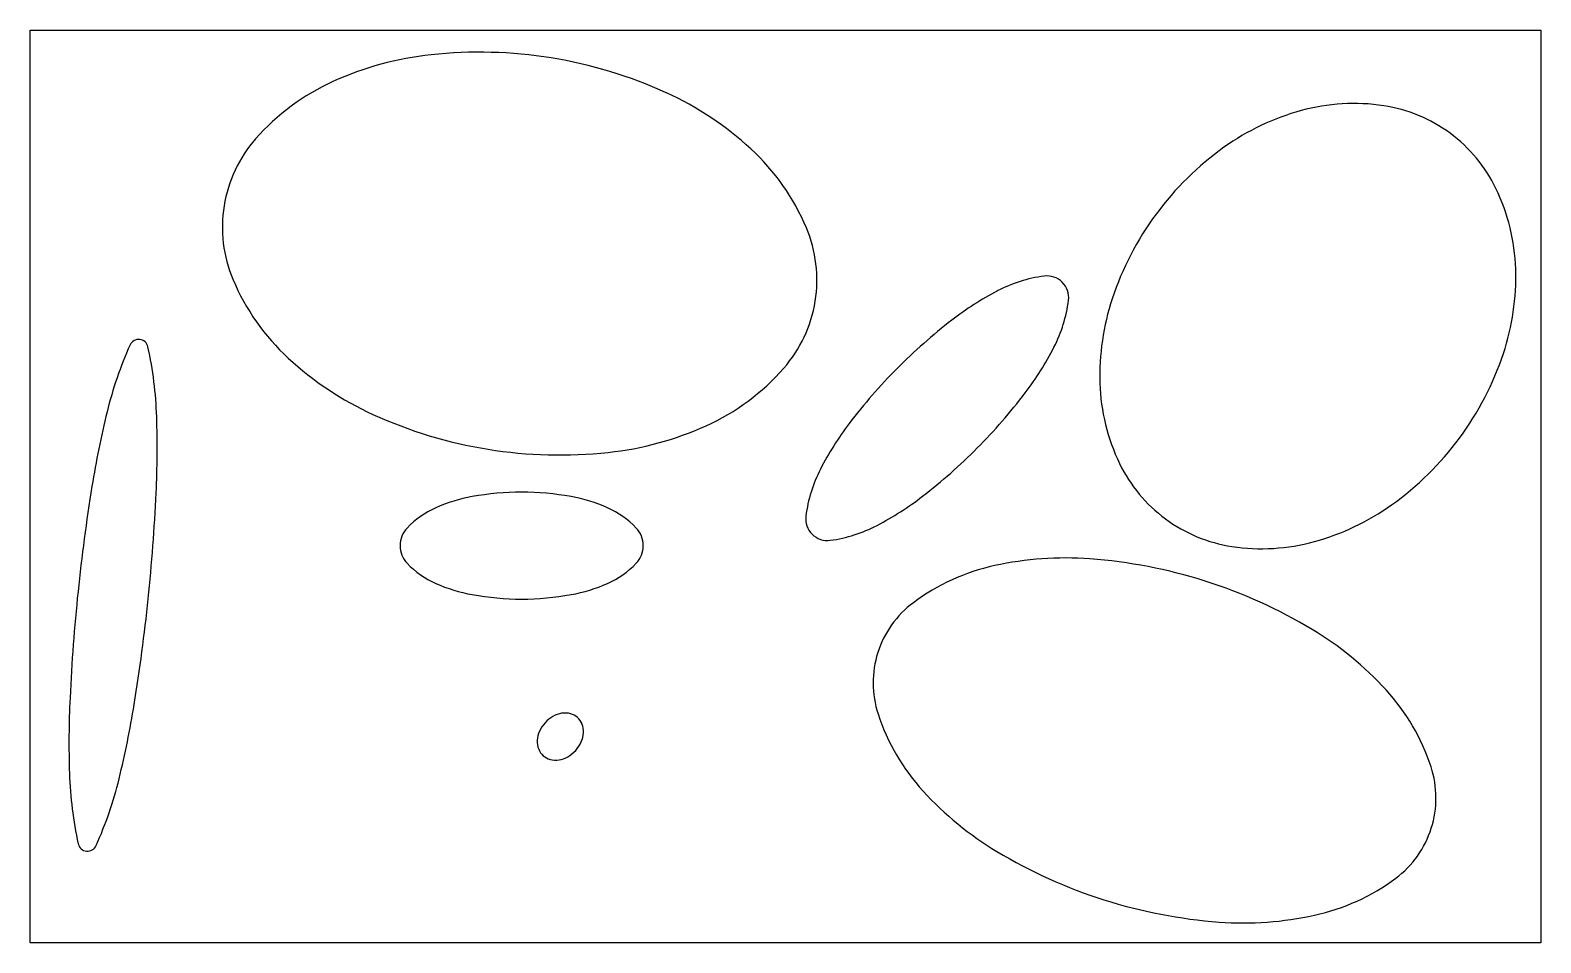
# Model space of a CAD drawing. Extents: x 0 to 5419, y 0 to 3274.
import ezdxf

# ---------------------------------------------------------------- set-up
doc = ezdxf.new("R2010")
doc.units = 0
doc.layers.add('AUSSEN', color=7, linetype='CONTINUOUS')
doc.layers.add('INNEN', color=7, linetype='CONTINUOUS')

msp = doc.modelspace()

# ---------------------------------------------------------------- linework, layer by layer
at = {"layer": 'AUSSEN', "color": 0}
for p, q in [((0, 0), (0, 3273.9)), ((0, 3273.9), (5418.5, 3273.9)), ((5418.5, 3273.9), (5418.5, 0)), ((5418.5, 0), (0, 0))]:
    msp.add_line(p, q, dxfattribs=at)
at = {"layer": 'INNEN', "color": 0}
for centre, radius, start, end in [((1561.6, 2038.4), 1154.1, 96.1602, 114.3313), ((1611.2, 1578.6), 1616.5, 80.8254, 96.1602), ((1611.2, 1578.6), 1616.5, 65.4905, 80.8254), ((1422.3, 2346.4), 816, 114.3313, 138.7924), ((1803.1, 1999.4), 1154.1, 47.3195, 65.4905), ((4791.3, 2140.6), 876.4, 105.3792, 125.524), ((4747.9, 2298.3), 712.8, 81.3396, 105.3792), ((4774.4, 2472.1), 537, 53.575, 81.3396), ((1170.3, 2567.1), 481, 138.7924, 170.8254), ((4774.4, 2472.1), 537, 25.8104, 53.575), ((2032.3, 2247.9), 816, 22.8583, 47.3195), ((4915, 1967.3), 1089.3, 125.524, 143.575), ((4616.1, 2395.6), 712.8, 1.7708, 25.8104), ((1170.3, 2567.1), 481, 170.8254, 202.8583), ((4915, 1967.3), 1089.3, 143.575, 161.626), ((2340.9, 2378), 481, 350.8254, 22.8583), ((3705.5, 1885.8), 510.6, 97.7115, 117.5797), ((3647.4, 2314.8), 77.7, 45.2125, 97.7115), ((4452.6, 2390.5), 876.4, 341.626, 1.7708), ((1479, 2697.2), 816, 202.8583, 227.3195), ((3977.4, 1365.4), 1097.7, 117.5797, 127.7122), ((3647.4, 2314.8), 77.7, 352.7136, 45.2125), ((2340.9, 2378), 481, 318.7924, 350.8254), ((3218, 2369.7), 510.6, 332.8453, 352.7136), ((4713, 2034.4), 876.4, 161.626, 181.7708), ((4529.9, 650.7), 2001.1, 127.7122, 135.2125), ((1620.8, 1576.1), 1384.7, 155.7505, 166.2596), ((389.2, 2130.8), 33.9, 84.0677, 155.7505), ((389.2, 2130.8), 33.9, 12.3848, 84.0677), ((-930.2, 1841.1), 1384.7, 1.8757, 12.3848), ((2695.6, 2637.7), 1097.7, 322.7128, 332.8453), ((4250.5, 2457.6), 1089.3, 323.575, 341.626), ((1708.2, 2945.7), 1154.1, 227.3195, 245.4905), ((2088.9, 2598.7), 816, 294.3313, 318.7924), ((4529.9, 650.7), 2001.1, 135.2125, 142.7128), ((4549.4, 2029.4), 712.8, 181.7708, 205.8104), ((1976.9, 3185), 2001.1, 315.2125, 322.7128), ((3602, 1091.6), 3424.3, 166.2596, 170.8168), ((-2968.7, 1774.4), 3424.3, 357.3185, 1.8757), ((1900, 3366.5), 1616.5, 245.4905, 260.8254), ((1949.6, 2906.7), 1154.1, 276.1602, 294.3313), ((3811.2, 1198), 1097.7, 142.7128, 152.8453), ((4250.5, 2457.6), 1089.3, 305.524, 323.575), ((1900, 3366.5), 1616.5, 260.8254, 276.1602), ((1976.9, 3185), 2001.1, 307.7122, 315.2125), ((3288.8, 1466), 510.6, 152.8453, 172.7136), ((4391.2, 1952.8), 537, 205.8104, 233.575), ((6862.8, 564.5), 6727.4, 170.8168, 174.06766), ((-6268.2, 1928.9), 6727.4, 354.06766, 357.31853), ((1691, 1023.7), 586.5, 100.329, 113.7494), ((1763, 628.4), 988.2, 90, 100.329), ((1763, 628.4), 988.2, 79.671, 90), ((1835, 1023.7), 586.5, 66.2506, 79.671), ((2529.5, 2470.3), 1097.7, 297.5797, 307.7122), ((1581.8, 1271.7), 315.4, 113.7494, 136.729), ((1944.2, 1271.7), 315.4, 43.271, 66.2506), ((2859.4, 1520.9), 77.7, 172.7136, 225.2125), ((4391.2, 1952.8), 537, 233.575, 261.3396), ((4374.2, 2284.4), 876.4, 285.3792, 305.524), ((1419.2, 1424.8), 92.1, 136.729, 180), ((2106.8, 1424.8), 92.1, 0, 43.271), ((2859.4, 1520.9), 77.7, 225.2125, 277.7115), ((2801.3, 1949.9), 510.6, 277.7115, 297.5797), ((1419.2, 1424.8), 92.1, 180, 223.271), ((2106.8, 1424.8), 92.1, 316.729, 0), ((4417.6, 2126.6), 712.8, 261.3396, 285.3792), ((1581.8, 1578), 315.4, 223.271, 246.2506), ((1944.2, 1578), 315.4, 293.7494, 316.729), ((3713.8, 188.7), 1191.8, 85.8097, 102.3305), ((3669.2, -420.6), 1802.7, 72.3927, 85.8097), ((3621.5, 610.9), 759.6, 102.3305, 126.6675), ((6862.8, 564.5), 6727.4, 174.06766, 177.31853), ((1691, 1826), 586.5, 246.2506, 259.671), ((1763, 2221.3), 988.2, 259.671, 270), ((1763, 2221.3), 988.2, 270, 280.329), ((1835, 1826), 586.5, 280.329, 293.7494), ((3669.2, -420.6), 1802.7, 58.9757, 72.3927), ((-6268.2, 1928.9), 6727.4, 350.8168, 354.06766), ((3382.1, 932.5), 358.7, 126.6675, 162.3927), ((3984.1, 103), 1191.8, 42.4549, 58.9757), ((3382.1, 932.5), 358.7, 162.3927, 198.1179), ((3563.3, 719), 3424.3, 177.3185, 181.8757), ((4302.9, 394.7), 759.6, 18.1179, 42.4549), ((-3007.4, 1401.8), 3424.3, 346.2596, 350.8168), ((1921.3, 730.9), 93.6, 99.2192, 119.5925), ((1918.7, 746.8), 77.5, 75.2727, 99.2192), ((1923.2, 763.7), 60, 48.0011, 75.2727), ((3763.2, 1057.2), 759.6, 198.1179, 222.4549), ((1912.5, 721.2), 93.6, 156.4096, 176.783), ((1931.6, 712.8), 114.4, 138.0011, 156.4096), ((1931.6, 712.8), 114.4, 119.5925, 138.0011), ((1923.2, 763.7), 60, 20.7295, 48.0011), ((1906.8, 757.6), 77.5, 356.783, 20.7295), ((1896.4, 722.1), 77.5, 176.783, 200.7295), ((1871.6, 766.8), 114.4, 318.0011, 336.4096), ((1890.7, 758.5), 93.6, 336.4096, 356.783), ((1880.1, 715.9), 60, 200.7295, 228.0011), ((1880.1, 715.9), 60, 228.0011, 255.2727), ((1884.5, 732.8), 77.5, 255.2727, 279.2192), ((1881.9, 748.7), 93.6, 279.2192, 299.5925), ((1871.6, 766.8), 114.4, 299.5925, 318.0011), ((1524.8, 652.2), 1384.7, 181.8757, 192.3848), ((4683.9, 519.4), 358.7, 342.3927, 18.1179), ((-1026.2, 917.3), 1384.7, 335.7505, 346.2596), ((4082, 1348.9), 1191.8, 222.4549, 238.9757), ((4683.9, 519.4), 358.7, 306.6675, 342.3927), ((205.4, 362.5), 33.9, 192.3848, 264.0677), ((205.4, 362.5), 33.9, 264.0677, 335.7505), ((4396.9, 1872.4), 1802.7, 238.9757, 252.3927), ((4444.5, 840.9), 759.6, 282.3305, 306.6675), ((4396.9, 1872.4), 1802.7, 252.3927, 265.8097), ((4352.3, 1263.1), 1191.8, 265.8097, 282.3305)]:
    msp.add_arc(centre, radius, start, end, dxfattribs=at)

doc.saveas('drawing.dxf')
